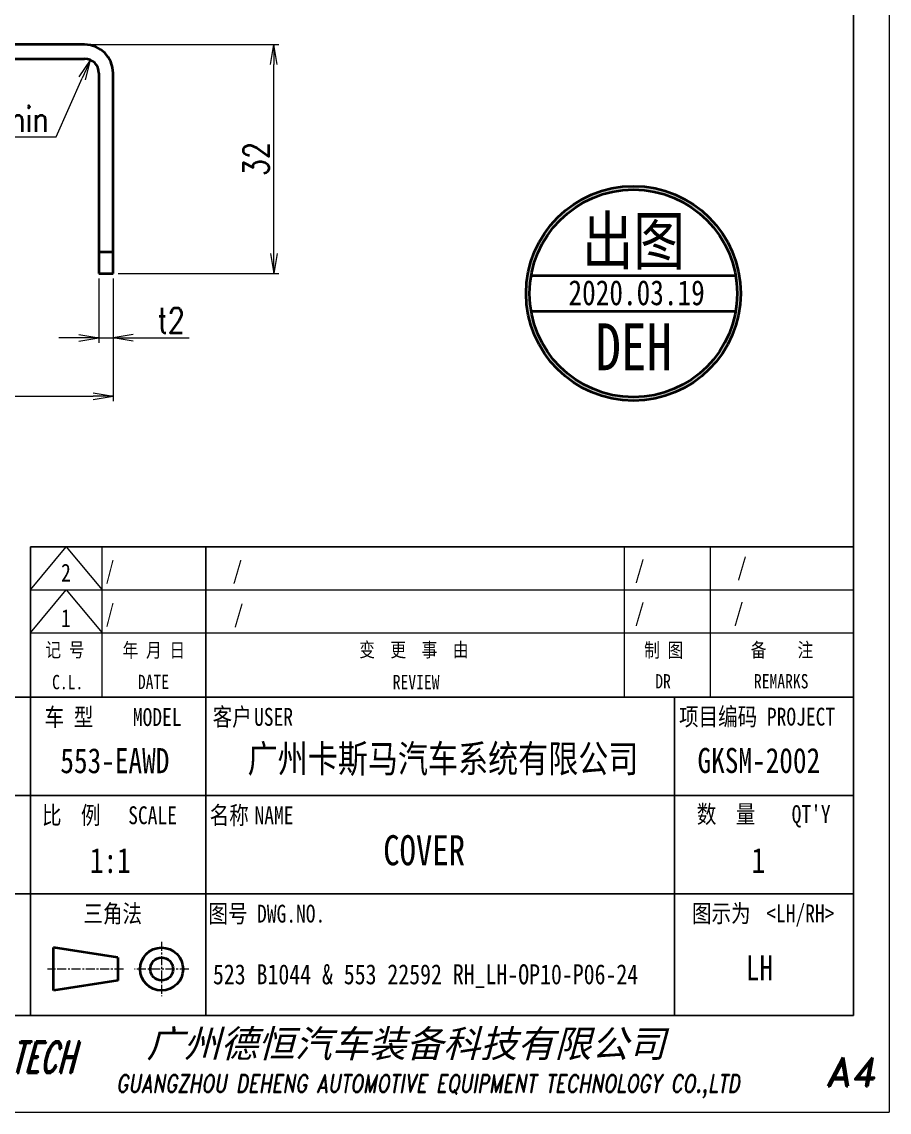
# Model space of a CAD drawing. Header units: millimetres. Extents: x -50143 to 104182, y -50696 to 54072.
# Drawn here: x -40946.5 to -40825.3, y 44632.5 to 44784.9 of the extents above; entities that cross this region are included whole.
import ezdxf
from ezdxf.enums import TextEntityAlignment as Align

# ---------------------------------------------------------------- set-up
doc = ezdxf.new("R2010")
doc.units = ezdxf.units.MM
doc.header["$LTSCALE"] = 0.5
for name, pattern in [('AM_ISO02W050x2', [3.75, 3, -0.75]), ('AM_ISO08W050x2', [9, 6, -0.75, 1.5, -0.75]), ('CENTER', [2, 1.25, -0.25, 0.25, -0.25]), ('DASHED', [15, 12, -3])]:
    doc.linetypes.add(name, pattern=pattern)
for name, color, linetype, lineweight in [('DIM', 3, 'Continuous', 13), ('中心线', 2, 'AM_ISO08W050x2', 18), ('印章专用-出图', 1, 'Continuous', 80), ('图框', 7, 'Continuous', 18), ('粗实线', 7, 'Continuous', 35), ('虚线', 1, 'AM_ISO02W050x2', 18)]:
    doc.layers.add(name, color=color, linetype=linetype, lineweight=lineweight)
for name, color, linetype in [('图\\M+19E79\\M+195B6\\M+18E9A', 7, 'Continuous'), ('图号', 7, 'Continuous'), ('图名', 7, 'Continuous'), ('数量', 7, 'Continuous'), ('车型', 7, 'Continuous')]:
    doc.layers.add(name, color=color, linetype=linetype)
doc.layers.add('打印-禁用', color=7, linetype='Continuous', lineweight=15, plot=False)
doc.styles.add('DIM', font='romans.shx', dxfattribs={"width": 0.8, "bigfont": 'bigfont.shx'})
doc.styles.add('STYLE1', font='')
doc.styles.add('国标', font='simfang.ttf', dxfattribs={"width": 0.8})
doc.styles.add('标题\\M+18E9A', font='romand.shx', dxfattribs={"oblique": 10, "bigfont": 'bigfont.shx'})
doc.styles.get('STYLE1').set_extended_font_data('SimSun')
doc.dimstyles.new('DEH 1-1$0', dxfattribs={"dimtxt": 3.5, "dimasz": 2.5, "dimexe": 1, "dimexo": 0.625, "dimgap": 1.2, "dimtad": 1, "dimzin": 9, "dimdsep": 46, "dimtxsty": 'DIM', "dimblk": 'OPEN', "dimcen": 0, "dimclrd": 8, "dimclre": 8, "dimclrt": 2, "dimazin": 2, "dimtfac": 0.5, "dimtmove": 0, "dimatfit": 3, "dimldrblk": 'OPEN', "dimfxl": 0, "dimtolj": 2, "dimlwd": 18, "dimlwe": 18, "dimarcsym": 0})
doc.dimstyles.new('DEH 1-1$4', dxfattribs={"dimtxt": 3.5, "dimasz": 2.5, "dimexe": 1, "dimexo": 0.625, "dimgap": 1.2, "dimtad": 1, "dimtoh": 1, "dimdsep": 46, "dimtxsty": 'DIM', "dimblk": 'OPEN', "dimcen": 0, "dimclrd": 8, "dimclre": 8, "dimclrt": 2, "dimazin": 2, "dimtfac": 0.5, "dimtofl": 0, "dimtmove": 0, "dimatfit": 3, "dimldrblk": 'OPEN', "dimfxl": 0, "dimtolj": 2, "dimlwd": 18, "dimlwe": 18, "dimarcsym": 0})

# ---------------------------------------------------------------- blocks, each defined once
blk = doc.blocks.new('GZDEH零件A4图框V01版')
at = {"layer": '中心线', "color": 1, "linetype": 'CENTER', "lineweight": 5, "ltscale": 2}
for p, q in [((108.33, 23.8), (108.33, 16.2)), ((103, 20), (92.4, 20)), ((112.13, 20), (104.53, 20))]:
    blk.add_line(p, q, dxfattribs=at)
at = {"layer": '图\\M+19E79\\M+195B6\\M+18E9A', "linetype": 'Continuous'}
for p, q in [((205, 13.5), (205, 292)), ((205, 13.5), (205, 97)), ((90, 79), (205, 79)), ((90, 13.5), (90, 79)), ((25, 13.5), (205, 13.5))]:
    blk.add_line(p, q, dxfattribs=at)
at = {"layer": '图\\M+19E79\\M+195B6\\M+18E9A', "color": 9}
for p, q in [((114.5, 79), (114.5, 13.5)), ((205, 58), (25, 58)), ((114.5, 58), (114.5, 13.5)), ((180, 58), (180, 13.5)), ((25, 44.25), (205, 44.25)), ((25, 30.5), (205, 30.5))]:
    blk.add_line(p, q, dxfattribs=at)
at = {"layer": '图框', "color": 9}
for p, q in [((90, 73), (95, 79)), ((95, 79), (100, 73)), ((100, 58), (100, 79)), ((173, 58), (173, 79)), ((185, 79), (185, 58)), ((90, 73), (205, 73)), ((90, 67), (95, 73)), ((95, 73), (100, 67)), ((90, 67), (205, 67))]:
    blk.add_line(p, q, dxfattribs=at)
at = {"layer": '图框', "color": 2, "linetype": 'ByBlock', "lineweight": 35}
for p, q in [((102.2, 21.6), (93.2, 23)), ((93.2, 17), (93.2, 23)), ((102.2, 21.6), (102.2, 18.4)), ((102.2, 18.4), (93.2, 17))]:
    blk.add_line(p, q, dxfattribs=at)
for radius in [3, 1.6]:
    blk.add_circle((108.33, 20), radius, dxfattribs=at)
at = {"layer": '打印-禁用', "linetype": 'Continuous'}
for p in [(210, 297), (0, 0)]:
    blk.add_line(p, (210, 0), dxfattribs=at)
at = {"layer": '图\\M+19E79\\M+195B6\\M+18E9A', "color": 9, "style": '国标', "width": 0.8}
for s, p in [('车 型', (95.38, 55.27)), ('MODEL', (107.71, 55.22))]:
    blk.add_text(s, height=2.5, dxfattribs=at).set_placement(p, align=Align.MIDDLE)
for s, p in [('客户', (118.19, 54)), ('USER', (123.97, 54))]:
    blk.add_text(s, height=2.5, dxfattribs=at).set_placement(p, align=Align.CENTER)
for s, p in [('项目编码 PROJECT', (180.64, 54.03)), ('比  例\u3000', (91.61, 40.25)), ('SCALE', (103.66, 40.25)), ('名称\u3000', (115.05, 40.25)), ('NAME', (121.31, 40.25)), ('数  量', (183.12, 40.41)), ("QT'Y ", (196.37, 40.41)), ('三角法', (97.41, 26.5)), ('图号', (114.87, 26.5)), ('DWG.NO.', (121.67, 26.5)), ('图示为', (182.45, 26.53)), ('<LH/RH>', (192.82, 26.53))]:
    blk.add_text(s, height=2.5, dxfattribs=at).set_placement(p)
at = {"layer": '图\\M+19E79\\M+195B6\\M+18E9A', "color": 7, "lineweight": -3, "style": 'STYLE1', "oblique": 15}
blk.add_text('广州德恒汽车装备科技有限公司', height=3.8, dxfattribs=at).set_placement((106.21, 7.68))
at = {"layer": '图\\M+19E79\\M+195B6\\M+18E9A', "color": 7, "style": '标题\\M+18E9A'}
for s, height, oblique, width, p in [('DEH-TECH', 4.4, 15, 0.6, (86.78, 7.69)), ('GUANGZHOU DEHENG AUTOMOTIVE EQUIPMENT TECHNOLOGY CO.,LTD ', 2.5, 10, 0.75, (146.18, 3.62))]:
    blk.add_text(s, height=height, dxfattribs=dict(at, oblique=oblique, width=width)).set_placement(p, align=Align.MIDDLE)
at = {"layer": '图\\M+19E79\\M+195B6\\M+18E9A', "color": 7, "style": '标题\\M+18E9A', "oblique": 10}
blk.add_text('A4', height=4, dxfattribs=at).set_placement((204.57, 5.66), align=Align.MIDDLE)
at = {"layer": '图框', "color": 9, "style": '国标', "width": 0.8}
for s, p in [('记 号', (94.82, 63.62)), ('年 月 日', (107.24, 63.57)), ('变  更  事  由', (143.58, 63.63)), ('C.L.', (95.2, 59.11)), ('DATE', (107.19, 59.14)), ('REVIEW', (143.89, 59.11))]:
    blk.add_text(s, height=2, dxfattribs=at).set_placement(p, align=Align.CENTER)
for s, p in [('制 图', (178.49, 64.61)), ('备    注', (195.02, 64.64)), ('DR', (178.4, 60.22)), ('REMARKS', (194.91, 60.23))]:
    blk.add_text(s, height=2, dxfattribs=at).set_placement(p, align=Align.MIDDLE)
blk = doc.blocks.new('DEH A4')
at = {"layer": '图框'}
blk.add_blockref('GZDEH零件A4图框V01版', (0, 0), dxfattribs=at)
blk = doc.blocks.new('_Open')
at = {"color": 0, "linetype": 'ByBlock', "lineweight": -2}
for p, q in [((-1, 0.167), (0, 0)), ((-1, -0.167), (0, 0)), ((0, 0), (-1, 0))]:
    blk.add_line(p, q, dxfattribs=at)
blk = doc.blocks.new('*D200')
at = {"layer": 'Defpoints', "color": 0, "transparency": 16777216}
for p in [(-40937.78, 44781.7), (-40911.35, 44781.7), (-40933.78, 44749.7)]:
    blk.add_point(p, dxfattribs=at)
at = {"layer": 'DIM', "color": 8, "lineweight": 18, "transparency": 16777216}
for p, q in [((-40937.08, 44781.7), (-40910.65, 44781.7)), ((-40911.35, 44752.5), (-40911.35, 44778.9)), ((-40933.08, 44749.7), (-40910.65, 44749.7))]:
    blk.add_line(p, q, dxfattribs=at)
at = {"layer": 'DIM', "color": 8, "lineweight": 18, "transparency": 16777216, "xscale": 2.8, "yscale": 2.8, "zscale": 2.8}
for p, rotation in [((-40911.35, 44781.7), 90), ((-40911.35, 44749.7), 270)]:
    blk.add_blockref('_Open', p, dxfattribs=dict(at, rotation=rotation))
at = {"layer": 'DIM', "color": 2, "transparency": 16777216, "insert": (-40913.8, 44765.7), "char_height": 3.5, "attachment_point": 5, "rotation": 90, "style": 'DIM'}
blk.add_mtext('\\A2;32', dxfattribs=at)
blk = doc.blocks.new('*D201')
at = {"layer": 'Defpoints', "color": 0, "transparency": 16777216}
for p in [(-40978.78, 44749.7), (-40933.78, 44749.7), (-40933.78, 44732.53)]:
    blk.add_point(p, dxfattribs=at)
at = {"layer": 'DIM', "color": 8, "lineweight": 18, "transparency": 16777216}
for p, q in [((-40978.78, 44749), (-40978.78, 44731.83)), ((-40933.78, 44749), (-40933.78, 44731.83)), ((-40975.98, 44732.53), (-40936.58, 44732.53))]:
    blk.add_line(p, q, dxfattribs=at)
at = {"layer": 'DIM', "color": 8, "lineweight": 18, "transparency": 16777216, "xscale": 2.8, "yscale": 2.8, "zscale": 2.8, "rotation": 180}
blk.add_blockref('_Open', (-40978.78, 44732.53), dxfattribs=at)
at = {"layer": 'DIM', "color": 8, "lineweight": 18, "transparency": 16777216, "xscale": 2.8, "yscale": 2.8, "zscale": 2.8}
blk.add_blockref('_Open', (-40933.78, 44732.53), dxfattribs=at)
at = {"layer": 'DIM', "color": 2, "transparency": 16777216, "insert": (-40956.28, 44734.98), "char_height": 3.5, "attachment_point": 5, "style": 'DIM'}
blk.add_mtext('\\A2;45', dxfattribs=at)
blk = doc.blocks.new('*D202')
at = {"layer": 'Defpoints', "color": 0, "transparency": 16777216}
for p in [(-40935.78, 44749.7), (-40933.78, 44749.7), (-40933.78, 44740.7)]:
    blk.add_point(p, dxfattribs=at)
at = {"layer": 'DIM', "color": 8, "lineweight": 18, "transparency": 16777216}
for p, q in [((-40935.78, 44749), (-40935.78, 44740)), ((-40933.78, 44749), (-40933.78, 44740)), ((-40938.58, 44740.7), (-40941.38, 44740.7)), ((-40935.78, 44740.7), (-40933.78, 44740.7)), ((-40930.98, 44740.7), (-40923.18, 44740.7))]:
    blk.add_line(p, q, dxfattribs=at)
at = {"layer": 'DIM', "color": 8, "lineweight": 18, "transparency": 16777216, "xscale": 2.8, "yscale": 2.8, "zscale": 2.8}
blk.add_blockref('_Open', (-40935.78, 44740.7), dxfattribs=at)
at = {"layer": 'DIM', "color": 8, "lineweight": 18, "transparency": 16777216, "xscale": 2.8, "yscale": 2.8, "zscale": 2.8, "rotation": 180}
blk.add_blockref('_Open', (-40933.78, 44740.7), dxfattribs=at)
at = {"layer": 'DIM', "color": 2, "transparency": 16777216, "insert": (-40925.68, 44743.15), "char_height": 3.5, "attachment_point": 5, "style": 'DIM'}
blk.add_mtext('\\A2;{\\Fromans,bigfont|c134;t}2', dxfattribs=at)
blk = doc.blocks.new('*D203')
at = {"layer": 'Defpoints', "color": 0, "transparency": 16777216}
for p in [(-40936.96, 44779.53), (-40937.78, 44777.7)]:
    blk.add_point(p, dxfattribs=at)
at = {"layer": 'DIM', "color": 8, "lineweight": 18, "transparency": 16777216}
for p, q in [((-40941.74, 44768.79), (-40938.1, 44776.97)), ((-40958.04, 44768.79), (-40941.74, 44768.79))]:
    blk.add_line(p, q, dxfattribs=at)
at = {"layer": 'DIM', "color": 8, "lineweight": 18, "transparency": 16777216, "xscale": 2.8, "yscale": 2.8, "zscale": 2.8, "rotation": 66.02244006631182}
blk.add_blockref('_Open', (-40936.96, 44779.53), dxfattribs=at)
at = {"layer": 'DIM', "color": 2, "transparency": 16777216, "insert": (-40950.24, 44771.24), "char_height": 3.5, "attachment_point": 5, "style": 'DIM'}
blk.add_mtext('\\A2;{\\Fromans,bigfont|c134;2-Rmin}', dxfattribs=at)
blk = doc.blocks.new('出图章')
at = {"layer": '印章专用-出图'}
h = blk.add_hatch(color=256, dxfattribs=at)
h.paths.add_polyline_path([(15, 0, 1), (-15, 0, 1)])
h.paths.add_polyline_path([(14.5, 0, 1), (-14.5, 0, 1)], flags=16)
h.paths.add_polyline_path([(-7.31, -12.35), (7.41, -12.35), (7.41, -2.73), (-7.31, -2.73)], flags=8)
at = {"layer": '印章专用-出图', "lineweight": 35}
for p, q in [((-14.28, 2.5), (14.28, 2.5)), ((-14.28, -2.5), (14.28, -2.5))]:
    blk.add_line(p, q, dxfattribs=at)
for radius in [15, 14.5]:
    blk.add_circle((0, 0), radius, dxfattribs=at)
at = {"layer": '印章专用-出图', "color": 4, "style": '国标', "width": 0.8}
blk.add_text('DEH', height=6.562, dxfattribs=at).set_placement((0.05, -10.74), align=Align.CENTER)
at = {"layer": '印章专用-出图', "color": 3, "style": '国标', "width": 0.8}
blk.add_attdef('出图', text='', height=6.6, dxfattribs=at).set_placement((0, 7.35), align=Align.MIDDLE_CENTER)
at = {"layer": '印章专用-出图', "color": 2, "style": '国标', "width": 0.8}
blk.add_attdef('XXXX.XX.XX', text='', height=3.5, dxfattribs=at).set_placement((0.45, 0.1), align=Align.MIDDLE_CENTER)
blk = doc.blocks.new('YZ-CT')
at = {"layer": '印章专用-出图'}
blk.add_blockref('出图章', (0.63, 0), dxfattribs=at).add_auto_attribs({'出图': '出图', 'XXXX.XX.XX': '2020.03.19'})

msp = doc.modelspace()

# ---------------------------------------------------------------- linework, layer by layer
at = {"layer": '粗实线'}
for p, q in [((-40937.777, 44781.7), (-40974.777, 44781.7)), ((-40974.777, 44779.7), (-40937.777, 44779.7)), ((-40935.777, 44777.7), (-40935.777, 44752.7)), ((-40933.777, 44752.7), (-40933.777, 44777.7))]:
    msp.add_line(p, q, dxfattribs=at)
at = {"layer": '粗实线', "ltscale": 0.075}
for p, q in [((-40935.777, 44752.7), (-40935.777, 44749.7)), ((-40933.777, 44749.7), (-40933.777, 44752.7))]:
    msp.add_line(p, q, dxfattribs=at)
at = {"layer": '粗实线', "ltscale": 0.05}
for p, q in [((-40935.777, 44752.7), (-40933.777, 44752.7)), ((-40935.777, 44749.7), (-40933.777, 44749.7))]:
    msp.add_line(p, q, dxfattribs=at)
at = {"layer": '粗实线'}
for radius in [4, 2]:
    msp.add_arc((-40937.777, 44777.7), radius, 360, 90, dxfattribs=at)
at = {"layer": '虚线', "linetype": 'DASHED', "ltscale": 0.05}
msp.add_line((-40935.777, 44752.7), (-40933.777, 44752.7), dxfattribs=at)

# ---------------------------------------------------------------- block references
at = {"layer": '印章专用-出图'}
msp.add_blockref('YZ-CT', (-40861.714, 44746.912), dxfattribs=at)
at = {"layer": '图框'}
msp.add_blockref('DEH A4', (-41035.339, 44632.478), dxfattribs=at)

# ---------------------------------------------------------------- texts
at = {"layer": '图\\M+19E79\\M+195B6\\M+18E9A', "color": 3, "style": '国标'}
for s, height, width, p in [('2', 2.5, 0.8, (-40941.061, 44706.634)), ('/', 2.5, 0.705904, (-40934.829, 44706.95)), ('/', 2.5, 0.8, (-40917.094, 44706.95)), ('/', 2.5, 0.8, (-40860.889, 44707.049)), ('/', 2.5, 0.8, (-40846.594, 44707.42)), ('1', 2.5, 0.8, (-40941.072, 44700.274)), ('/', 2.5, 0.705904, (-40934.829, 44700.95)), ('/', 2.5, 0.8, (-40916.922, 44700.865)), ('/', 2.5, 0.8, (-40860.889, 44701.049)), ('/', 2.5, 0.8, (-40847.057, 44701.059)), ('广州卡斯马汽车系统有限公司', 3.85, 0.8, (-40914.994, 44679.959)), ('GKSM-2002', 3.5, 0.8, (-40852.122, 44679.888)), ('1:1', 3.5, 0.8, (-40937.038, 44665.911))]:
    msp.add_text(s, height=height, dxfattribs=dict(at, width=width)).set_placement(p)
at = {"layer": '图\\M+19E79\\M+195B6\\M+18E9A', "color": 3, "style": '国标', "width": 0.8}
msp.add_text('LH', height=3.5, dxfattribs=at).set_placement((-40843.467, 44650.894), align=Align.CENTER)
at = {"layer": '图号', "color": 3, "style": '国标', "width": 0.8}
msp.add_text('523 B1044 & 553 22592 RH_LH-OP10-P06-24', height=2.8, dxfattribs=at).set_placement((-40919.839, 44650.351))
at = {"layer": '图名', "color": 3, "style": '国标', "width": 0.8}
msp.add_text('COVER ', height=4.2, dxfattribs=at).set_placement((-40889.187, 44666.991), align=Align.CENTER)
at = {"layer": '数量', "color": 3, "style": '国标', "width": 0.8}
msp.add_text('1', height=3.5, dxfattribs=at).set_placement((-40843.621, 44665.926), align=Align.CENTER)
at = {"layer": '车型', "color": 3, "style": '国标', "width": 0.8}
msp.add_text('553-EAWD', height=3.5, dxfattribs=at).set_placement((-40933.545, 44679.859), align=Align.CENTER)

# ---------------------------------------------------------------- dimensions: what is measured, and where the dimension line sits
at = {"layer": 'DIM'}
dim = msp.add_linear_dim(base=(-40911.352, 44781.7), p1=(-40933.777, 44749.7), p2=(-40937.777, 44781.7), angle=90, dimstyle='DEH 1-1$0', override={"dimasz": 2.8, "dimexe": 0.69965, "dimexo": 0.69965, "dimgap": 0.69965}, dxfattribs=at)
dim.commit()
dim.dimension.update_dxf_attribs({"geometry": '*D200', "text_midpoint": (-40913.801, 44765.7)})
dim = msp.add_radius_dim(center=(-40937.777, 44777.7), mpoint=(-40936.964, 44779.527), text='{\\Fromans,bigfont|c134;2-Rmin}', dimstyle='DEH 1-1$4', override={"dimasz": 2.8, "dimexe": 0.69965, "dimexo": 0.69965, "dimgap": 0.69965, "dimtmove": 1}, dxfattribs=at)
dim.commit()
dim.dimension.update_dxf_attribs({"geometry": '*D203', "text_midpoint": (-40941.738, 44768.793), "dimtype": 164})
dim = msp.add_linear_dim(base=(-40933.777, 44732.529), p1=(-40978.777, 44749.7), p2=(-40933.777, 44749.7), dimstyle='DEH 1-1$0', override={"dimasz": 2.8, "dimexe": 0.69965, "dimexo": 0.69965, "dimgap": 0.69965}, dxfattribs=at)
dim.commit()
dim.dimension.update_dxf_attribs({"geometry": '*D201', "text_midpoint": (-40956.277, 44734.978)})
dim = msp.add_linear_dim(base=(-40933.777, 44740.704), p1=(-40935.777, 44749.7), p2=(-40933.777, 44749.7), text='{\\Fromans,bigfont|c134;t}<>', dimstyle='DEH 1-1$0', override={"dimasz": 2.8, "dimexe": 0.69965, "dimexo": 0.69965, "dimgap": 0.69965}, dxfattribs=at)
dim.commit()
dim.dimension.update_dxf_attribs({"geometry": '*D202', "text_midpoint": (-40925.677, 44743.153)})

doc.saveas('drawing.dxf')
